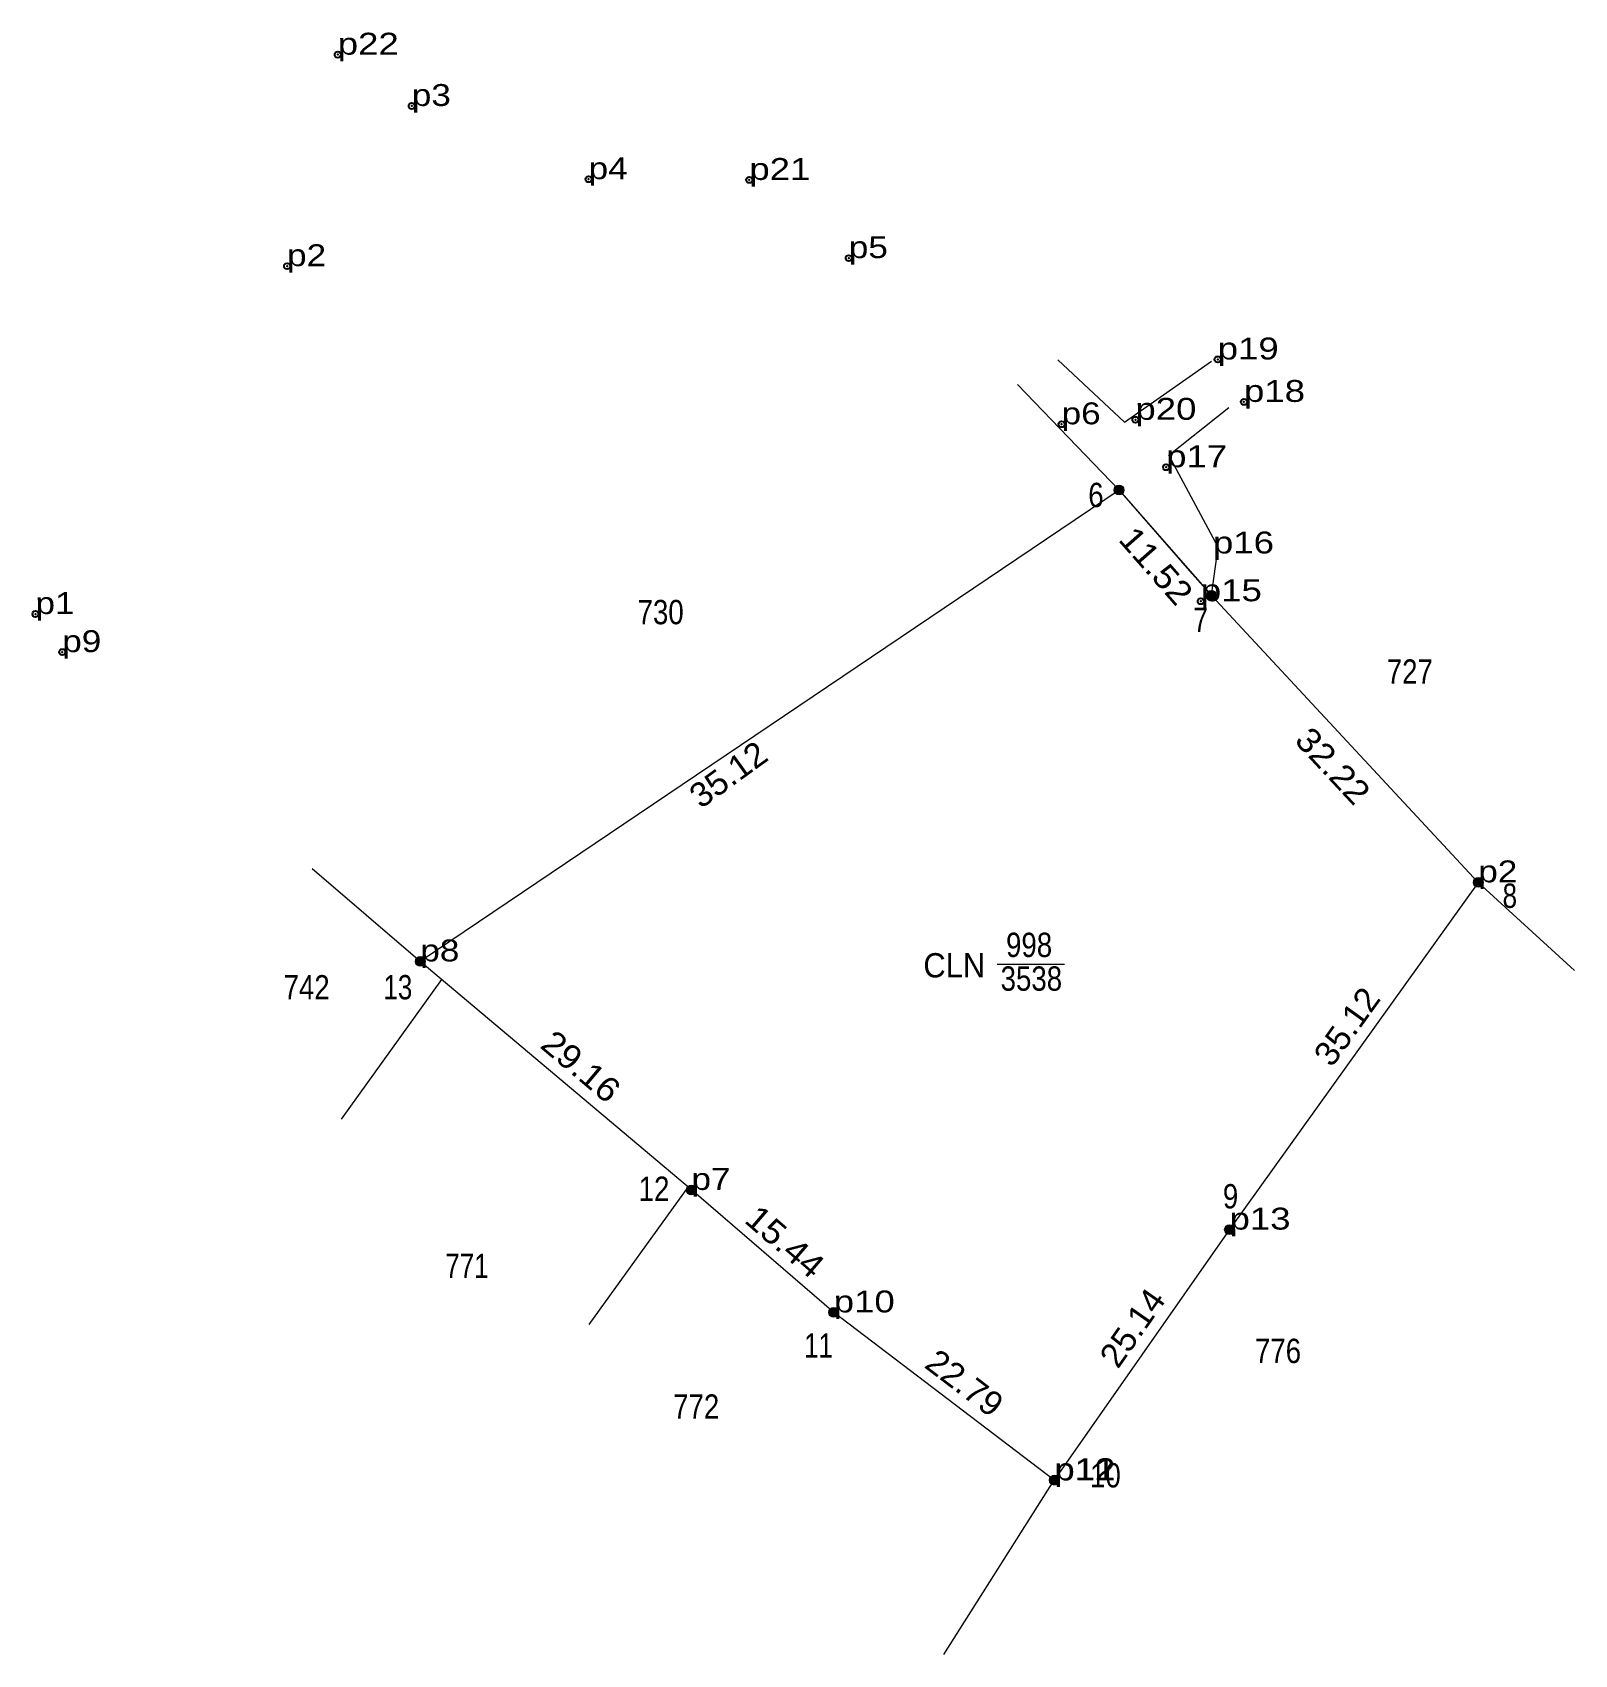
# Model space of a CAD drawing. Header units: metres. Extents: x 548002 to 549129, y 1843381 to 1844585.
# Drawn here: x 548653.3 to 548780.1, y 1843381 to 1843514.4 of the extents above.
import ezdxf
from ezdxf.enums import TextEntityAlignment as Align

# ---------------------------------------------------------------- set-up
doc = ezdxf.new("R2010")
doc.units = ezdxf.units.M
doc.header["$PDMODE"] = 32
doc.header["$PDSIZE"] = 0.5
for name, color, linetype, lineweight in [('1', 7, 'Continuous', 13), ('10', 7, 'Continuous', 13), ('23', 7, 'Continuous', 13), ('36', 7, 'Continuous', 13), ('63', 7, 'Continuous', 13)]:
    doc.layers.add(name, color=color, linetype=linetype, lineweight=lineweight)
doc.layers.add('12', color=7, linetype='Continuous')
doc.layers.add('7', color=7, linetype='Continuous')

msp = doc.modelspace()

# ---------------------------------------------------------------- hatches: boundary and pattern name
at = {"layer": '63'}
for points in [[(548743.07, 1843476.77, 1), (548742.27, 1843476.77, 1)], [(548750.67, 1843468.11, 1), (548749.87, 1843468.11, 1)], [(548772.61, 1843444.52, 1), (548771.81, 1843444.52, 1)], [(548685.6, 1843438.02, 1), (548684.8, 1843438.02, 1)], [(548707.9, 1843419.23, 1), (548707.1, 1843419.23, 1)], [(548752.15, 1843415.97, 1), (548751.35, 1843415.97, 1)], [(548719.6, 1843409.16, 1), (548718.8, 1843409.16, 1)], [(548737.74, 1843395.37, 1), (548736.94, 1843395.37, 1)]]:
    msp.add_hatch(color=256, dxfattribs=at).paths.add_polyline_path(points)

# ---------------------------------------------------------------- linework, layer by layer
at = {"layer": '1'}
msp.add_lwpolyline([(548742.67, 1843476.77), (548750.27, 1843468.11), (548772.21, 1843444.52), (548751.75, 1843415.97), (548737.34, 1843395.37), (548719.2, 1843409.16), (548707.5, 1843419.23), (548685.2, 1843438.02)], dxfattribs=at)
at = {"layer": '10'}
for p, q in [((548678.73, 1843425.06), (548686.97, 1843436.53)), ((548699.08, 1843408.17), (548707.24, 1843419.45)), ((548728.27, 1843381.03), (548737.34, 1843395.37))]:
    msp.add_line(p, q, dxfattribs=at)
at = {"layer": '23'}
msp.add_line((548734.31, 1843485.45), (548742.67, 1843476.77), dxfattribs=at)
for points in [[(548737.63, 1843487.48), (548743.11, 1843482.36), (548750.26, 1843487.38)], [(548750.27, 1843468.11), (548750.82, 1843472.08), (548746.75, 1843479.64), (548751.7, 1843483.55)], [(548742.67, 1843476.77), (548748.47, 1843470.14), (548750.27, 1843468.11)]]:
    msp.add_lwpolyline(points, dxfattribs=at)
at = {"layer": '36'}
msp.add_line((548750.27, 1843468.11), (548772.21, 1843444.52), dxfattribs=at)
msp.add_lwpolyline([(548772.21, 1843444.52), (548751.75, 1843415.97), (548737.34, 1843395.37), (548719.2, 1843409.16), (548707.5, 1843419.23), (548685.2, 1843438.02), (548676.3, 1843445.62)], dxfattribs=at)
at = {"layer": '63'}
for p, q in [((548742.67, 1843476.77), (548685.2, 1843438.02)), ((548772.21, 1843444.52), (548780.13, 1843437.27)), ((548732.64, 1843437.8), (548738.17, 1843437.8))]:
    msp.add_line(p, q, dxfattribs=at)
for centre in [(548742.67, 1843476.77), (548750.27, 1843468.11), (548772.21, 1843444.52), (548685.2, 1843438.02), (548707.5, 1843419.23), (548751.75, 1843415.97), (548719.2, 1843409.16), (548737.34, 1843395.37)]:
    msp.add_circle(centre, 0.4, dxfattribs=at)
at = {"layer": '7'}
for p in [(548678.41, 1843512.57), (548684.5, 1843508.35), (548699.04, 1843502.33), (548712.26, 1843502.27), (548674.24, 1843495.18), (548720.44, 1843495.84), (548750.78, 1843487.51), (548752.94, 1843484.02), (548737.94, 1843482.18), (548744.01, 1843482.55), (548746.54, 1843478.65), (548749.39, 1843467.63), (548653.55, 1843466.58), (548655.75, 1843463.45), (548772.21, 1843444.52), (548685.2, 1843438.02), (548707.5, 1843419.23), (548751.75, 1843415.97), (548719.2, 1843409.16), (548737.34, 1843395.36), (548737.35, 1843395.35)]:
    msp.add_point(p, dxfattribs=at)

# ---------------------------------------------------------------- texts
at = {"layer": '1'}
for s, width, p in [('730', 0.85, (548704.965, 1843465.74)), ('727', 0.85, (548766.58, 1843460.85)), ('998', 0.85, (548735.27, 1843438.38)), ('CLN', 0.95, (548729.115, 1843436.7)), ('3538', 0.85, (548735.455, 1843435.61)), ('742', 0.85, (548675.85, 1843434.89)), ('771', 0.8, (548689.035, 1843411.98)), ('776', 0.85, (548755.74, 1843405)), ('772', 0.85, (548707.89, 1843400.42))]:
    msp.add_text(s, height=2, dxfattribs=dict(at, width=width)).set_placement(p, align=Align.CENTER)
at = {"layer": '12'}
for s, width, p in [('p22', 1.25, (548678.41, 1843512.57)), ('p3', 1.2, (548684.5, 1843508.35)), ('p4', 1.2, (548699.04, 1843502.33)), ('p21', 1.25, (548712.26, 1843502.27)), ('p2', 1.2, (548674.24, 1843495.18)), ('p5', 1.2, (548720.44, 1843495.84)), ('p19', 1.25, (548750.78, 1843487.51)), ('p18', 1.25, (548752.94, 1843484.02)), ('p20', 1.25, (548744.01, 1843482.55)), ('p6', 1.2, (548737.94, 1843482.18)), ('p17', 1.25, (548746.54, 1843478.65)), ('p16', 1.25, (548750.39, 1843471.56)), ('p1', 1.2, (548653.55, 1843466.58)), ('p15', 1.25, (548749.39, 1843467.63)), ('p9', 1.2, (548655.75, 1843463.45)), ('p2', 1.2, (548772.21, 1843444.52)), ('p8', 1.2, (548685.2, 1843438.02)), ('p7', 1.2, (548707.5, 1843419.23)), ('p13', 1.25, (548751.75, 1843415.97)), ('p10', 1.25, (548719.2, 1843409.16)), ('p12', 1.25, (548737.34, 1843395.37)), ('p11', 1.25, (548737.35, 1843395.35))]:
    msp.add_text(s, height=1.8, dxfattribs=dict(at, width=width)).set_placement(p)
at = {"layer": '63'}
for s, width, p in [(' 6', 0.85, (548741.4, 1843475.37)), (' 7', 0.8, (548749.97, 1843465.09)), (' 8', 0.8, (548775.4, 1843442.42)), (' 13', 0.8, (548684.54, 1843434.9)), (' 12', 0.85, (548705.69, 1843418.33)), (' 9', 0.85, (548752.47, 1843417.71)), (' 11', 0.8, (548719.14, 1843405.44)), (' 10', 0.85, (548742.81, 1843394.77))]:
    msp.add_text(s, height=2, dxfattribs=dict(at, width=width)).set_placement(p, align=Align.RIGHT)
for s, rotation, width, p in [('11.52', 311.27, 1.1, (548744.963, 1843469.89)), ('32.22', 312.925, 1.1, (548759.518, 1843453.416)), ('35.12', 35.963, 1.05, (548711.118, 1843452.582)), ('35.12', 54.373, 1.05, (548762.215, 1843432.088)), ('29.16', 319.882, 1.1, (548697.771, 1843428.62)), ('15.44', 319.282, 1.1, (548714.543, 1843414.225)), ('25.14', 55.027, 1.05, (548744.585, 1843407.322)), ('22.79', 322.758, 1.05, (548729.36, 1843402.568))]:
    msp.add_text(s, height=2, rotation=rotation, dxfattribs=dict(at, width=width)).set_placement(p, align=Align.CENTER)

doc.saveas('drawing.dxf')
